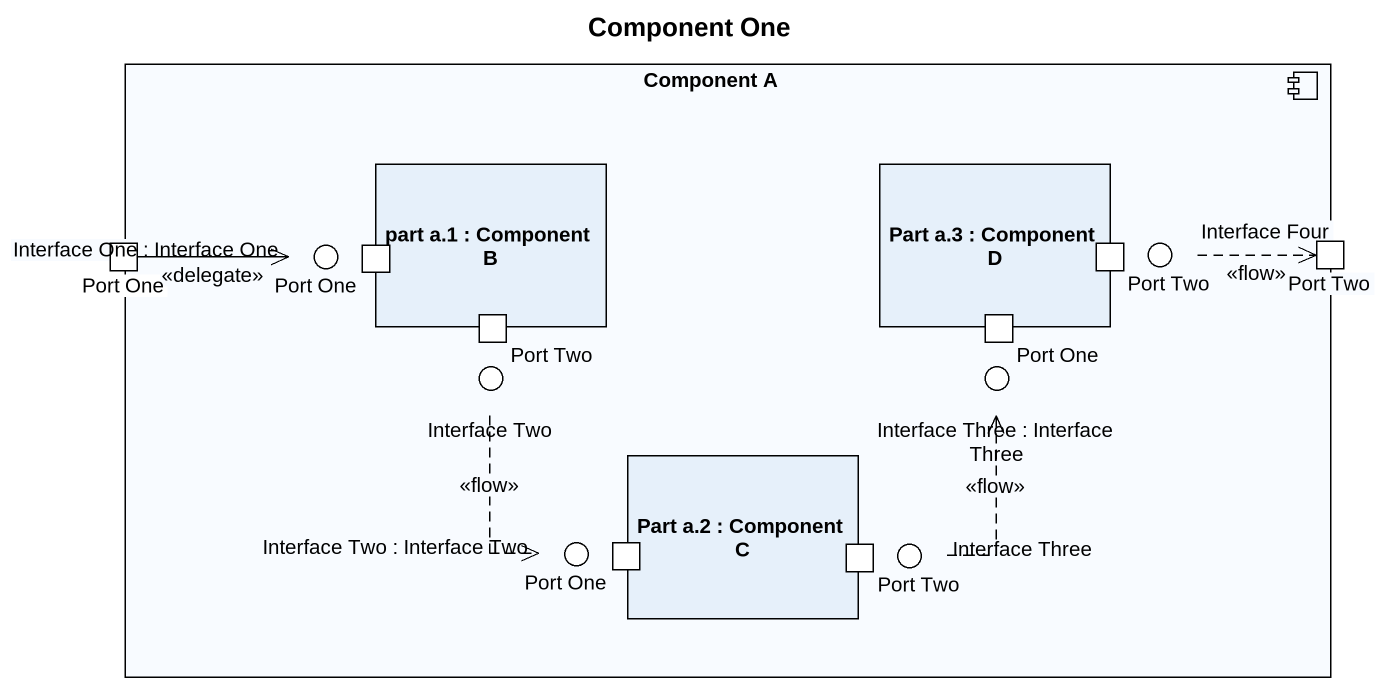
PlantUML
@startuml
title Component One
component "Component A" as Component_A {
  rectangle "part a.1 : Component B" as part_a_1 {
    port "Port One" as Port_One_2
    port "Port Two" as Port_Two_3
  }
  rectangle "Part a.3 : Component D" as Part_a_3 {
    port "Port Two" as Port_Two
    port "Port One" as Port_One_3
  }
  port "Port One" as Port_One
  port "Port Two" as Port_Two_2
  rectangle "Part a.2 : Component C" as Part_a_2 {
    port "Port One" as Port_One_4
    port "Port Two" as Port_Two_4
  }
}
() "Interface One : Interface One" as Interface_One
() "Interface Four" as Interface_Four
() "Interface Two" as Interface_Two
() "Interface Three : Interface Three" as Interface_Three
() "Interface Two : Interface Two" as Interface_Two_2
() "Interface Three" as Interface_Three_2
Component_A -left- Interface_One
Component_A -right- Interface_Four
Component_A -left- Interface_Two
Component_A -right- Interface_Three
Component_A -- Interface_Two_2
Component_A -- Interface_Three_2
Port_One -right-> Interface_One : <<delegate>>
Interface_Four .right.> Port_Two_2 : <<flow>>
Interface_Two ..> Interface_Two_2 : <<flow>>
Interface_Three_2 .up.> Interface_Three : <<flow>>
@enduml
